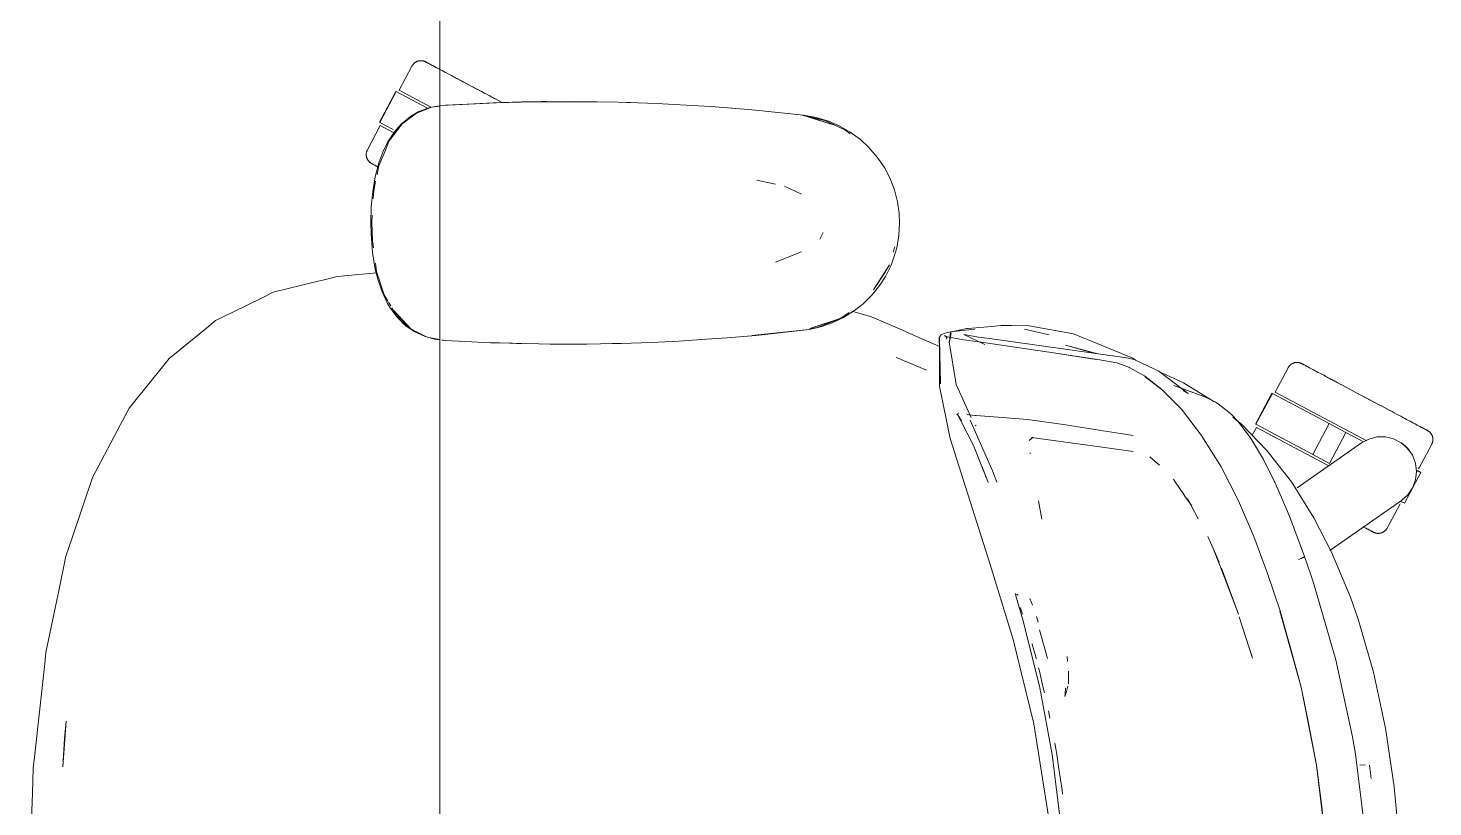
# Model space of a CAD drawing. Header units: millimetres. Extents: x 155927 to 317870, y -36033 to 97293.
# Drawn here: x 181754 to 182316, y 10177 to 10488 of the extents above; entities that cross this region are included whole.
import ezdxf

# ---------------------------------------------------------------- set-up
doc = ezdxf.new("R2010")
doc.units = ezdxf.units.MM
doc.header["$MEASUREMENT"] = 0
doc.layers.add('G-IMPT', color=8, linetype='CONTINUOUS', lineweight=9)
doc.layers.add('I-FURN', color=8, linetype='CONTINUOUS', lineweight=9)

msp = doc.modelspace()

# ---------------------------------------------------------------- linework, layer by layer
at = {"layer": 'G-IMPT'}
for p, q in [((181909.47, 10454.04), (181903.84, 10449.87)), ((181910.5, 10454.71), (181907.06, 10452.75)), ((181915.66, 10456.45), (181909.47, 10454.04)), ((181910.5, 10454.71), (181914.14, 10456.1)), ((181915.49, 10456.47), (181914.14, 10456.1)), ((181915.49, 10456.47), (181917.88, 10456.91)), ((181915.66, 10456.45), (181918.83, 10456.93)), ((181919.53, 10457.17), (181917.88, 10456.91)), ((181941.31, 10458.25), (181919.53, 10457.17)), ((181940.1, 10458.21), (181919.53, 10457.17)), ((181919.53, 10457.17), (181921.13, 10457.28)), ((181941.31, 10458.25), (181921.13, 10457.28)), ((181961.5, 10458.72), (181940.1, 10458.21)), ((181951.66, 10458.56), (181940.1, 10458.21)), ((181940.1, 10458.21), (181941.31, 10458.25)), ((181961.5, 10458.72), (181941.31, 10458.25)), ((181951.66, 10458.56), (181970.89, 10458.76)), ((181961.5, 10458.72), (181951.66, 10458.56)), ((181981.68, 10458.67), (181951.66, 10458.56)), ((181959.46, 10458.7), (181957.25, 10458.62)), ((181961.5, 10458.68), (181959.46, 10458.7)), ((181981.68, 10458.67), (181961.5, 10458.72)), ((181981.68, 10458.67), (181970.89, 10458.76)), ((181981.68, 10458.67), (181990.1, 10458.51)), ((182001.86, 10458.12), (181990.1, 10458.51)), ((181995.04, 10458.37), (181993.54, 10458.38)), ((181996.97, 10458.26), (181995.04, 10458.37)), ((182001.86, 10458.12), (182007.88, 10457.86)), ((182022.02, 10457.05), (182007.88, 10457.86)), ((182027.11, 10456.73), (182022.02, 10457.05)), ((182027.11, 10456.73), (182042.17, 10455.48)), ((182035.29, 10456.08), (182036.97, 10455.91)), ((182042.17, 10455.48), (182046.3, 10455.13)), ((182046.3, 10455.13), (182064.22, 10453.23)), ((182063.71, 10453.23), (182076.17, 10449.4)), ((182063.71, 10453.23), (182067.03, 10452.31)), ((182064.22, 10453.23), (182069.27, 10452.33)), ((181903.84, 10449.87), (181898.63, 10443.08)), ((181900.66, 10446.63), (181903.32, 10449.67)), ((181907.06, 10452.75), (181903.32, 10449.67)), ((182072.68, 10451.19), (182064.28, 10453.1)), ((182076.17, 10449.4), (182067.03, 10452.31)), ((182074.13, 10450.87), (182069.27, 10452.33)), ((182072.68, 10451.19), (182080.74, 10447.45)), ((182078.37, 10449.06), (182074.13, 10450.87)), ((182078.37, 10449.06), (182082.81, 10446.54)), ((181898, 10442.59), (181896.02, 10438.51)), ((181898.63, 10443.08), (181896.79, 10438.69)), ((181898, 10442.59), (181900.66, 10446.63)), ((182082.85, 10445.85), (182080.74, 10447.45)), ((182086.89, 10443.55), (182082.81, 10446.54)), ((182086.89, 10443.55), (182090.33, 10440.38)), ((181894.43, 10434.18), (181896.02, 10438.51)), ((181894.46, 10433.06), (181896.79, 10438.69)), ((182093.65, 10436.55), (182090.33, 10440.38)), ((182096.48, 10432.38), (182093.65, 10436.55)), ((181894.43, 10434.18), (181893, 10428.7)), ((181894.46, 10433.06), (181893.75, 10429.6)), ((182096.48, 10432.38), (182098.67, 10428.22)), ((181892, 10422.77), (181893, 10428.7)), ((181893.19, 10426.85), (181892.42, 10423.1)), ((182045.51, 10427.26), (182052.94, 10425.69)), ((182098.67, 10428.22), (182100.51, 10423.51)), ((181892, 10422.77), (181891.44, 10416.62)), ((181892.42, 10423.1), (181892.22, 10419.9)), ((182063.34, 10421.66), (182056.56, 10424.92)), ((182101.77, 10418.64), (182100.51, 10423.51)), ((181891.26, 10410.28), (181891.44, 10416.62)), ((182101.77, 10418.64), (182102.42, 10414.13)), ((182102.59, 10410.28), (182102.42, 10414.13)), ((181891.35, 10405.77), (181891.26, 10410.28)), ((181891.82, 10413.39), (181891.63, 10410.28)), ((181891.86, 10403.11), (181891.63, 10410.28)), ((182102.59, 10410.28), (182102.29, 10405.24)), ((181891.35, 10405.77), (181891.92, 10398.46)), ((181891.86, 10403.11), (181892.26, 10400.33)), ((182070.96, 10404.23), (182070.66, 10403.78)), ((182071.97, 10406.45), (182070.96, 10404.23)), ((182102.29, 10405.24), (182101.41, 10400.29)), ((181893.04, 10391.69), (181891.92, 10398.46)), ((182053.01, 10394.56), (182063.43, 10398.7)), ((182099.14, 10393.39), (182100.85, 10398.16)), ((182100.05, 10398.6), (182100.67, 10400.63)), ((182101.41, 10400.29), (182100.85, 10398.16)), ((181894.02, 10387.77), (181893.04, 10391.69)), ((181893.13, 10394.14), (181893.59, 10390.85)), ((182098.49, 10393.48), (182092.17, 10383.53)), ((182098.49, 10393.48), (182096.33, 10389.81)), ((182099.14, 10393.39), (182096.9, 10388.88)), ((181852.24, 10382.51), (181870.18, 10386.91)), ((181870.18, 10386.91), (181872.55, 10387.49)), ((181877.84, 10388.79), (181872.55, 10387.49)), ((181893.72, 10390.23), (181877.84, 10388.79)), ((181893.59, 10390.85), (181896.62, 10381.46)), ((181894.02, 10387.77), (181895.76, 10382.68)), ((182096.33, 10389.81), (182092.17, 10383.53)), ((182096.9, 10388.88), (182094.63, 10385.33)), ((181847.88, 10380.36), (181836.41, 10374.71)), ((181847.88, 10380.36), (181852.24, 10382.51)), ((181895.76, 10382.68), (181897.96, 10378.04)), ((181896.62, 10381.46), (181898.09, 10379.01)), ((182091.44, 10381.36), (182087.84, 10377.81)), ((182091.44, 10381.36), (182094.63, 10385.33)), ((181829.24, 10371.19), (181836.41, 10374.71)), ((181897.96, 10378.04), (181898.77, 10376.67)), ((181898.37, 10378.54), (181899.23, 10377.1)), ((181901.21, 10373.21), (181898.77, 10376.67)), ((181899.7, 10376.31), (181901.58, 10373.16)), ((181900.39, 10375.25), (181901.67, 10373.78)), ((181900.39, 10375.25), (181907.29, 10367.86)), ((182080.2, 10372.45), (182084.53, 10375.18)), ((182091.36, 10372.74), (182083.54, 10375)), ((182087.84, 10377.81), (182084.53, 10375.18)), ((181825.59, 10368.21), (181829.24, 10371.19)), ((181904.08, 10370.17), (181901.21, 10373.21)), ((181901.58, 10373.16), (181907.29, 10367.86)), ((181901.8, 10373.62), (181904.88, 10370.09)), ((181904.08, 10370.17), (181905.4, 10369.03)), ((181907.29, 10367.86), (181904.88, 10370.09)), ((181908.62, 10366.83), (181905.4, 10369.03)), ((182078.88, 10372.06), (182067.03, 10368.24)), ((182076.17, 10371.16), (182067.03, 10368.24)), ((182069.66, 10368.45), (182077.84, 10371.65)), ((182075.62, 10370.26), (182071.49, 10368.82)), ((182080.2, 10372.45), (182075.62, 10370.26)), ((182078.88, 10372.06), (182076.17, 10371.16)), ((182078.88, 10372.06), (182082.46, 10374.48)), ((182091.36, 10372.74), (182102.49, 10367.88)), ((182139.26, 10368.84), (182143.21, 10369.18)), ((182143.21, 10369.18), (182147.38, 10369.18)), ((182154.35, 10369.15), (182147.38, 10369.18)), ((182154.35, 10369.15), (182172.05, 10365.91)), ((181825.59, 10368.21), (181810.64, 10356.04)), ((181909.53, 10366.75), (181907.29, 10367.86)), ((181908.62, 10366.83), (181912.95, 10364.84)), ((181909.53, 10366.75), (181913.79, 10364.65)), ((181916.9, 10363.78), (181912.95, 10364.84)), ((181913.79, 10364.65), (181918.83, 10363.71)), ((181918.83, 10363.54), (181916.9, 10363.78)), ((181919.65, 10363.55), (181921.13, 10363.28)), ((181920.91, 10363.28), (181919.65, 10363.43)), ((182023.41, 10363.59), (182014.54, 10363.03)), ((182023.41, 10363.59), (182033.69, 10364.32)), ((182025.45, 10363.73), (182023.55, 10363.64)), ((182025.45, 10363.73), (182026.87, 10363.86)), ((182045.09, 10365.31), (182033.69, 10364.32)), ((182066.53, 10367.66), (182043.57, 10365.2)), ((182043.57, 10365.2), (182063.71, 10367.33)), ((182066.53, 10367.66), (182045.09, 10365.31)), ((182066.53, 10367.66), (182063.71, 10367.33)), ((182066.53, 10367.66), (182071.49, 10368.82)), ((182066.6, 10367.88), (182069.66, 10368.45)), ((182102.49, 10367.88), (182110.32, 10364.46)), ((182110.32, 10364.46), (182118.49, 10360.89)), ((182118.35, 10364.45), (182118.75, 10365.02)), ((182118.35, 10364.45), (182118.54, 10363.58)), ((182118.97, 10345.89), (182118.38, 10364.33)), ((182118.38, 10364.33), (182118.48, 10363.87)), ((182118.97, 10345.89), (182118.48, 10363.87)), ((182118.53, 10345), (182118.48, 10363.87)), ((182118.48, 10363.87), (182118.52, 10363.7)), ((182118.54, 10363.58), (182118.52, 10363.7)), ((182119.12, 10365.52), (182118.75, 10365.02)), ((182119.12, 10365.52), (182119.66, 10365.84)), ((182121.52, 10366.39), (182119.66, 10365.84)), ((182121.01, 10364.79), (182120.51, 10365.19)), ((182121.61, 10364.63), (182120.51, 10365.19)), ((182121.61, 10364.63), (182120.99, 10364.8)), ((182120.99, 10364.8), (182127.26, 10363.69)), ((182121.33, 10364.25), (182121.01, 10364.79)), ((182121.33, 10364.25), (182121.41, 10363.76)), ((182124.8, 10366.92), (182121.52, 10366.39)), ((182123.13, 10366.33), (182122.44, 10362.75)), ((182122.5, 10362.78), (182122.89, 10366.74)), ((182123.13, 10366.33), (182122.5, 10362.78)), ((182125.21, 10367.18), (182122.89, 10366.74)), ((182124.8, 10366.92), (182125.42, 10367)), ((182125.21, 10367.18), (182129.46, 10367.99)), ((182130.1, 10367.52), (182125.42, 10367)), ((182135.11, 10362.58), (182127.26, 10363.69)), ((182136.66, 10361.6), (182128.23, 10365.6)), ((182128.23, 10365.6), (182129.09, 10365.46)), ((182129.09, 10365.46), (182134.11, 10364.62)), ((182129.93, 10368.03), (182129.46, 10367.99)), ((182139.26, 10368.84), (182129.93, 10368.03)), ((182130.1, 10367.52), (182132.69, 10367.73)), ((182134.11, 10364.62), (182135.41, 10364.41)), ((182146.07, 10362.97), (182135.41, 10364.41)), ((182152.49, 10367.74), (182161.79, 10365.7)), ((182161.79, 10365.7), (182162.37, 10365.55)), ((182172.05, 10365.91), (182175.91, 10364.32)), ((182179.27, 10362.93), (182175.91, 10364.32)), ((181926.57, 10363), (181920.91, 10363.28)), ((181926.57, 10363), (181939.13, 10362.38)), ((181942.68, 10362.26), (181939.13, 10362.38)), ((181958.35, 10361.88), (181942.68, 10362.26)), ((181946.72, 10362.17), (181949.4, 10362.05)), ((181951.62, 10362.05), (181949.4, 10362.05)), ((181958.35, 10361.88), (181962.86, 10361.83)), ((181962.86, 10361.83), (181977.57, 10361.83)), ((181983.04, 10361.91), (181977.57, 10361.83)), ((181983.04, 10361.91), (181995.35, 10362.2)), ((181989.82, 10362.04), (181987.74, 10362.04)), ((181991.48, 10362.12), (181989.82, 10362.04)), ((182003.23, 10362.49), (181995.35, 10362.2)), ((182003.23, 10362.49), (182014.54, 10363.03)), ((182125.16, 10345.7), (182122.44, 10362.75)), ((182165.98, 10358.02), (182135.11, 10362.58)), ((182146.07, 10362.97), (182193.29, 10356.29)), ((182165.98, 10358.02), (182181.17, 10355.7)), ((182166.59, 10357.93), (182181.75, 10355.63)), ((182166.59, 10357.93), (182181.17, 10355.7)), ((182168.87, 10361.42), (182180.76, 10358.07)), ((182168.87, 10361.42), (182181.82, 10357.92)), ((182195.72, 10356.13), (182179.27, 10362.93)), ((181810.64, 10356.04), (181806.88, 10351.38)), ((182101.26, 10356.46), (182101.53, 10356.36)), ((182113.38, 10351.43), (182101.53, 10356.36)), ((182189.42, 10354.33), (182181.75, 10355.63)), ((182194.21, 10352.58), (182189.42, 10354.33)), ((182193.29, 10356.29), (182196.28, 10355.65)), ((182194.21, 10352.58), (182194.63, 10352.36)), ((182200.47, 10349.08), (182194.63, 10352.36)), ((182196.89, 10355.36), (182195.72, 10356.13)), ((182199.65, 10354.08), (182196.28, 10355.65)), ((182206.22, 10351.02), (182199.65, 10354.08)), ((181794.68, 10336.24), (181806.88, 10351.38)), ((182207.43, 10343.66), (182200.47, 10349.08)), ((182200.69, 10348.75), (182207.64, 10343.35)), ((182200.69, 10348.75), (182204.07, 10346.16)), ((182217.87, 10342.1), (182206.22, 10351.02)), ((182215.98, 10346.39), (182207.35, 10350.37)), ((182122.72, 10324.04), (182118.53, 10345)), ((182125.16, 10345.7), (182131.14, 10332.52)), ((182207.64, 10343.35), (182204.07, 10346.16)), ((182207.43, 10343.66), (182215.17, 10335.76)), ((182212.22, 10345.33), (182224.12, 10340.82)), ((182217.87, 10342.1), (182215.92, 10343.21)), ((182227.43, 10339.27), (182215.98, 10346.39)), ((181794.68, 10336.24), (181791.97, 10331.11)), ((182215.17, 10335.76), (182223.19, 10325.32)), ((182226.35, 10339.75), (182224.12, 10340.82)), ((182228.79, 10338.58), (182226.35, 10339.75)), ((182227.43, 10339.27), (182228.2, 10338.77)), ((182228.79, 10338.58), (182229.92, 10337.96)), ((182229.92, 10337.96), (182234.79, 10334.1)), ((181791.24, 10329.74), (181780.94, 10310.23)), ((181791.24, 10329.74), (181791.97, 10331.11)), ((182125.52, 10333.89), (182125.48, 10333.72)), ((182125.54, 10334.02), (182125.52, 10333.89)), ((182125.52, 10333.89), (182127.36, 10331.19)), ((182125.52, 10333.89), (182126.87, 10331.44)), ((182126.23, 10334.17), (182125.54, 10334.02)), ((182132.15, 10321.33), (182126.87, 10331.44)), ((182129.5, 10333.86), (182130.27, 10333.58)), ((182130.33, 10333.56), (182130.27, 10333.58)), ((182132.79, 10333.27), (182130.33, 10333.56)), ((182139.7, 10311.22), (182130.77, 10331.38)), ((182132.79, 10333.27), (182133.16, 10333.23)), ((182136.57, 10332.98), (182133.16, 10333.23)), ((182136.57, 10332.98), (182145.42, 10332.35)), ((182153.66, 10331.73), (182145.42, 10332.35)), ((182153.74, 10331.72), (182153.66, 10331.73)), ((182153.74, 10331.72), (182168.96, 10329.51)), ((182237.68, 10331.07), (182234.79, 10334.1)), ((182235.68, 10332.66), (182239.35, 10329.65)), ((182237.68, 10331.07), (182242.4, 10324.94)), ((182133.15, 10329.21), (182132.71, 10329.48)), ((182154.4, 10323.34), (182155.96, 10324.58)), ((182155.25, 10324.45), (182155.52, 10324.5)), ((182182.59, 10320.72), (182155.25, 10324.45)), ((182155.75, 10324.54), (182155.52, 10324.5)), ((182168.96, 10329.51), (182170.51, 10329.26)), ((182170.51, 10329.26), (182182.28, 10327.39)), ((182183.94, 10327.13), (182182.28, 10327.39)), ((182190.78, 10326.07), (182183.94, 10327.13)), ((182190.78, 10326.07), (182195.85, 10325.32)), ((182223.19, 10325.32), (182223.36, 10325.06)), ((182227.24, 10318.97), (182223.36, 10325.06)), ((182239.35, 10329.65), (182249.31, 10319.36)), ((182242.4, 10324.94), (182243.26, 10323.65)), ((182138.71, 10273.8), (182122.72, 10324.04)), ((182132.15, 10321.33), (182135.4, 10312.86)), ((182182.59, 10320.72), (182195.94, 10318.94)), ((182195.94, 10318.94), (182195.47, 10319.08)), ((182227.24, 10318.97), (182231.01, 10312.74)), ((182247.99, 10315.66), (182243.26, 10323.65)), ((182259.12, 10306.76), (182249.31, 10319.36)), ((182137.42, 10307.96), (182135.39, 10313.06)), ((182135.39, 10313.06), (182137.19, 10308.53)), ((182135.4, 10312.86), (182137.42, 10307.96)), ((182154.75, 10318.39), (182154.8, 10318.04)), ((182206.44, 10313.44), (182202.53, 10316.77)), ((182252.3, 10307.05), (182247.99, 10315.66)), ((182252.52, 10306.6), (182247.99, 10315.66)), ((182247.99, 10315.66), (182248.3, 10315.06)), ((182252.52, 10306.6), (182248.3, 10315.06)), ((181771.92, 10284.48), (181780.07, 10308.57)), ((181780.94, 10310.23), (181780.07, 10308.57)), ((182137.42, 10307.96), (182137.98, 10306.55)), ((182141.44, 10306.64), (182139.7, 10311.22)), ((182212.71, 10306.8), (182211.96, 10307.91)), ((182234.58, 10305.95), (182231.01, 10312.74)), ((182216.21, 10301.67), (182212.71, 10306.8)), ((182216.6, 10301.09), (182216.21, 10301.67)), ((182234.58, 10305.95), (182237.97, 10299.22)), ((182252.3, 10307.05), (182252.52, 10306.6)), ((182252.52, 10306.6), (182257.29, 10295.65)), ((182259.12, 10306.76), (182268.09, 10292.46)), ((182159.43, 10291.91), (182158.02, 10299.17)), ((182219.16, 10297.34), (182216.6, 10301.09)), ((182219.16, 10297.34), (182217.66, 10300.11)), ((182221.84, 10292.01), (182217.66, 10300.11)), ((182244.14, 10284.99), (182237.97, 10299.22)), ((182257.29, 10295.65), (182258.77, 10291.97)), ((182258.77, 10291.97), (182264.34, 10277)), ((182268.09, 10292.46), (182275.18, 10278.69)), ((182225.72, 10284.96), (182227.91, 10280.12)), ((182244.14, 10284.99), (182249.6, 10270.11)), ((181771.92, 10284.48), (181769.4, 10277.04)), ((182227.91, 10280.12), (182230.22, 10274.67)), ((182227.91, 10280.12), (182230.64, 10273.03)), ((181766.53, 10263.22), (181769.4, 10277.04)), ((182138.71, 10273.8), (182147.89, 10243.83)), ((182263.08, 10276.22), (182262.02, 10275.8)), ((182262.02, 10275.8), (182262.61, 10276.02)), ((182263.08, 10276.22), (182262.61, 10276.02)), ((182263.08, 10276.22), (182263.9, 10276.6)), ((182263.08, 10276.22), (182263.72, 10276.5)), ((182263.72, 10276.5), (182263.9, 10276.6)), ((182264.31, 10276.87), (182263.9, 10276.6)), ((182263.9, 10276.6), (182264.3, 10276.83)), ((182264.31, 10276.87), (182264.3, 10276.83)), ((182264.34, 10277), (182264.31, 10276.87)), ((182264.31, 10276.87), (182264.31, 10277)), ((182264.31, 10277), (182266.71, 10270.07)), ((182282.7, 10260.71), (182275.18, 10278.69)), ((182231.3, 10271.31), (182230.64, 10273.03)), ((182238.01, 10253.86), (182231.19, 10272.27)), ((182238.01, 10253.86), (182231.3, 10271.31)), ((182254.61, 10255.2), (182249.6, 10270.11)), ((182267.91, 10266.47), (182266.71, 10270.07)), ((181765.77, 10259.54), (181766.53, 10263.22)), ((182276.85, 10235.64), (182267.91, 10266.47)), ((181765.77, 10259.54), (181761.42, 10238.6)), ((182148.94, 10262.23), (182148.85, 10262)), ((182148.85, 10262), (182148.91, 10261.77)), ((182148.91, 10261.77), (182148.98, 10261.48)), ((182148.98, 10261.48), (182149.05, 10261.21)), ((182152.12, 10250.78), (182149.05, 10261.21)), ((182149.94, 10261.46), (182149.33, 10261.85)), ((182149.94, 10261.46), (182149.73, 10261.61)), ((182155.25, 10258.53), (182154.64, 10260.19)), ((182155.25, 10258.53), (182155.62, 10257.52)), ((182285.77, 10251.98), (182282.7, 10260.71)), ((182150.96, 10255.98), (182150.72, 10256.64)), ((182150.96, 10255.98), (182151.71, 10253.88)), ((182157.96, 10250.77), (182157.24, 10252.99)), ((182243.54, 10236.39), (182238.29, 10252.87)), ((182258.34, 10241.95), (182254.57, 10255.11)), ((182262.99, 10224.7), (182254.57, 10255.11)), ((182262.99, 10224.7), (182254.61, 10255.2)), ((182285.77, 10251.98), (182291.95, 10230.74)), ((182158.67, 10224.46), (182152.12, 10250.78)), ((182158.41, 10247.68), (182161.63, 10236.16)), ((182156.21, 10210.14), (182147.89, 10243.83)), ((182155.7, 10241.35), (182155.5, 10242.04)), ((182156.82, 10237.36), (182155.7, 10241.35)), ((182258.34, 10241.95), (182262.99, 10224.7)), ((181761.42, 10238.6), (181760.93, 10234.18)), ((182156.82, 10237.36), (182157.14, 10236.22)), ((182157.14, 10236.22), (182157.18, 10236.04)), ((182169.7, 10234.96), (182169.48, 10237.06)), ((182243.54, 10236.39), (182242.47, 10239.82)), ((182276.85, 10235.64), (182283.52, 10204.85)), ((181756.8, 10196.74), (181760.93, 10234.18)), ((182158.44, 10231.2), (182158.1, 10232.49)), ((182158.44, 10231.2), (182159.99, 10224.45)), ((182170.1, 10226.11), (182170.01, 10231.17)), ((182170.01, 10231.17), (182170.09, 10228.89)), ((182170.1, 10226.11), (182170.09, 10228.89)), ((182291.95, 10230.74), (182296.76, 10208.37)), ((182158.67, 10224.46), (182163.6, 10197.79)), ((182160.45, 10222.47), (182159.99, 10224.45)), ((182168.77, 10222.1), (182168.81, 10224.41)), ((182168.82, 10224.27), (182168.81, 10224.41)), ((182169.24, 10223), (182169.85, 10225.16)), ((182262.99, 10224.7), (182269.17, 10193.57)), ((182262.99, 10224.7), (182266.07, 10209.68)), ((182262.99, 10224.7), (182269.16, 10193.65)), ((182168.56, 10221.05), (182169.24, 10223)), ((182168.77, 10222.1), (182168.56, 10221.05)), ((182162.65, 10212.42), (182162.11, 10215.24)), ((181768.2, 10192.9), (181769.45, 10211.18)), ((181769.45, 10211.18), (181768.84, 10204.23)), ((182156.21, 10210.14), (182162.2, 10172.23)), ((182269.17, 10193.57), (182266.07, 10209.68)), ((182296.76, 10208.37), (182300.25, 10184.95)), ((181768.2, 10192.9), (181768.84, 10204.23)), ((182164.57, 10202.32), (182165.13, 10199.42)), ((182284.7, 10197.93), (182283.52, 10204.85)), ((181756.8, 10196.74), (181756.32, 10192.37)), ((182163.6, 10197.79), (182166.9, 10170.87)), ((182165.37, 10197.79), (182165.13, 10199.42)), ((182166.22, 10192.16), (182165.37, 10197.79)), ((182288.52, 10167.76), (182284.7, 10197.93)), ((181756, 10182.42), (181756.32, 10192.37)), ((182166.22, 10192.16), (182167.52, 10183.64)), ((182272.99, 10162.06), (182269.16, 10193.65)), ((182272.95, 10162.02), (182269.17, 10193.57)), ((182269.17, 10193.57), (182271.11, 10178.1)), ((182286.5, 10193.61), (182288.59, 10193.69)), ((182288.59, 10193.69), (182288.48, 10193.69)), ((182290.35, 10193.66), (182291, 10188.24)), ((182300.25, 10184.95), (182302.51, 10159.38)), ((181756, 10182.42), (181754.29, 10130.24)), ((182167.52, 10183.64), (182167.7, 10181.98)), ((182272.95, 10162.02), (182271.11, 10178.1))]:
    msp.add_line(p, q, dxfattribs=at)
at = {"layer": 'I-FURN'}
for p, q in [((181918.83, 9385.82), (181918.83, 10785.82)), ((181918.83, 10785.82), (181918.83, 9385.82)), ((181907.7, 10472.91), (181902.55, 10463.22)), ((181907.7, 10472.91), (181907.78, 10473.05)), ((181907.78, 10473.05), (181907.86, 10473.19)), ((181907.86, 10473.19), (181907.95, 10473.32)), ((181907.95, 10473.32), (181908.04, 10473.45)), ((181908.04, 10473.45), (181908.14, 10473.58)), ((181908.14, 10473.58), (181908.25, 10473.7)), ((181908.25, 10473.7), (181908.36, 10473.82)), ((181908.36, 10473.82), (181908.47, 10473.93)), ((181908.47, 10473.93), (181908.59, 10474.04)), ((181908.59, 10474.04), (181908.71, 10474.15)), ((181908.71, 10474.15), (181908.84, 10474.24)), ((181908.84, 10474.24), (181908.97, 10474.34)), ((181908.97, 10474.34), (181909.11, 10474.43)), ((181909.11, 10474.43), (181909.25, 10474.51)), ((181909.25, 10474.51), (181909.39, 10474.59)), ((181909.39, 10474.59), (181909.53, 10474.66)), ((181909.53, 10474.66), (181909.68, 10474.73)), ((181909.68, 10474.73), (181909.83, 10474.79)), ((181909.83, 10474.79), (181909.98, 10474.84)), ((181909.98, 10474.84), (181910.13, 10474.89)), ((181910.13, 10474.89), (181910.29, 10474.93)), ((181910.29, 10474.93), (181910.45, 10474.96)), ((181910.45, 10474.96), (181910.6, 10474.99)), ((181910.6, 10474.99), (181910.76, 10475.02)), ((181910.76, 10475.02), (181910.92, 10475.03)), ((181910.92, 10475.03), (181911.09, 10475.04)), ((181911.09, 10475.04), (181911.25, 10475.05)), ((181911.25, 10475.05), (181911.41, 10475.04)), ((181911.41, 10475.04), (181911.57, 10475.03)), ((181911.57, 10475.03), (181911.73, 10475.02)), ((181911.73, 10475.02), (181911.89, 10475)), ((181911.89, 10475), (181912.05, 10474.97)), ((181912.05, 10474.97), (181912.2, 10474.93)), ((181912.2, 10474.93), (181912.36, 10474.89)), ((181912.36, 10474.89), (181912.51, 10474.84)), ((181912.51, 10474.84), (181912.67, 10474.79)), ((181912.67, 10474.79), (181912.82, 10474.73)), ((181912.82, 10474.73), (181912.96, 10474.67)), ((181912.96, 10474.67), (181913.11, 10474.6)), ((181913.11, 10474.6), (181913.15, 10474.58)), ((181913.15, 10474.58), (181913.17, 10474.56)), ((181913.15, 10474.57), (181913.15, 10474.58)), ((181913.19, 10474.55), (181913.15, 10474.57)), ((181913.17, 10474.56), (181913.23, 10474.53)), ((181913.28, 10474.51), (181913.19, 10474.55)), ((181913.23, 10474.53), (181913.33, 10474.48)), ((181913.4, 10474.44), (181913.28, 10474.51)), ((181913.33, 10474.48), (181913.47, 10474.4)), ((181913.56, 10474.36), (181913.4, 10474.44)), ((181913.47, 10474.4), (181913.65, 10474.31)), ((181913.76, 10474.25), (181913.56, 10474.36)), ((181913.65, 10474.31), (181913.87, 10474.19)), ((181914, 10474.12), (181913.76, 10474.25)), ((181913.87, 10474.19), (181914.13, 10474.05)), ((181914.28, 10473.97), (181914, 10474.12)), ((181914.13, 10474.05), (181914.42, 10473.9)), ((181914.6, 10473.8), (181914.28, 10473.97)), ((181914.42, 10473.9), (181914.76, 10473.72)), ((181914.96, 10473.61), (181914.6, 10473.8)), ((181914.76, 10473.72), (181915.13, 10473.52)), ((181915.35, 10473.4), (181914.96, 10473.61)), ((181915.13, 10473.52), (181915.54, 10473.3)), ((181915.78, 10473.18), (181915.35, 10473.4)), ((181915.54, 10473.3), (181915.99, 10473.06)), ((181916.24, 10472.93), (181915.78, 10473.18)), ((181915.99, 10473.06), (181916.47, 10472.81)), ((181916.74, 10472.66), (181916.24, 10472.93)), ((181916.47, 10472.81), (181916.99, 10472.53)), ((181917.28, 10472.38), (181916.74, 10472.66)), ((181916.99, 10472.53), (181917.54, 10472.24)), ((181917.85, 10472.08), (181917.28, 10472.38)), ((181917.54, 10472.24), (181918.12, 10471.93)), ((181918.45, 10471.76), (181917.85, 10472.08)), ((181919.08, 10471.42), (181918.45, 10471.76)), ((181919.75, 10471.07), (181919.08, 10471.42)), ((181920.44, 10470.7), (181919.75, 10471.07)), ((181921.16, 10470.31), (181920.44, 10470.7)), ((181921.91, 10469.91), (181921.16, 10470.31)), ((181922.69, 10469.5), (181921.91, 10469.91)), ((181923.49, 10469.08), (181922.69, 10469.5)), ((181924.32, 10468.64), (181923.49, 10469.08)), ((181924.04, 10468.78), (181924.7, 10468.43)), ((181925.16, 10468.19), (181924.32, 10468.64)), ((181924.7, 10468.43), (181925.56, 10467.98)), ((181926.03, 10467.73), (181925.16, 10468.19)), ((181925.56, 10467.98), (181926.44, 10467.51)), ((181926.92, 10467.25), (181926.03, 10467.73)), ((181926.44, 10467.51), (181927.33, 10467.03)), ((181927.82, 10466.77), (181926.92, 10467.25)), ((181927.33, 10467.03), (181928.25, 10466.55)), ((181928.75, 10466.28), (181927.82, 10466.77)), ((181928.25, 10466.55), (181929.18, 10466.05)), ((181929.68, 10465.78), (181928.75, 10466.28)), ((181929.18, 10466.05), (181930.12, 10465.55)), ((181930.64, 10465.28), (181929.68, 10465.78)), ((181930.12, 10465.55), (181931.08, 10465.04)), ((181931.6, 10464.76), (181930.64, 10465.28)), ((181931.08, 10465.04), (181932.05, 10464.53)), ((181932.57, 10464.25), (181931.6, 10464.76)), ((181932.05, 10464.53), (181933.02, 10464.01)), ((181901.25, 10462.78), (181894.68, 10450.42)), ((181894.85, 10450.33), (181901.42, 10462.69)), ((181901.42, 10462.69), (181913.93, 10456.04)), ((181915.21, 10456.49), (181902.55, 10463.22)), ((181933.56, 10463.72), (181932.57, 10464.25)), ((181933.02, 10464.01), (181934.01, 10463.48)), ((181934.55, 10463.2), (181933.56, 10463.72)), ((181934.01, 10463.48), (181935.01, 10462.95)), ((181935.54, 10462.67), (181934.55, 10463.2)), ((181935.01, 10462.95), (181936.01, 10462.42)), ((181936.55, 10462.13), (181935.54, 10462.67)), ((181936.01, 10462.42), (181937.01, 10461.89)), ((181937.55, 10461.6), (181936.55, 10462.13)), ((181937.01, 10461.89), (181938.01, 10461.35)), ((181938.56, 10461.07), (181937.55, 10461.6)), ((181938.01, 10461.35), (181939.02, 10460.82)), ((181939.56, 10460.53), (181938.56, 10461.07)), ((181939.02, 10460.82), (181940.02, 10460.29)), ((181940.56, 10460), (181939.56, 10460.53)), ((181940.02, 10460.29), (181941.02, 10459.75)), ((181941.56, 10459.47), (181940.56, 10460)), ((181941.02, 10459.75), (181942.02, 10459.22)), ((181942.56, 10458.94), (181941.56, 10459.47)), ((181942.02, 10459.22), (181943.01, 10458.7)), ((181943.54, 10458.41), (181942.56, 10458.94)), ((181943.01, 10458.7), (181944, 10458.17)), ((181895.04, 10449.1), (181889.89, 10439.41)), ((181900.14, 10447.51), (181894.85, 10450.33)), ((181900.23, 10446.34), (181895.04, 10449.1)), ((181889.41, 10437.51), (181889.42, 10437.67)), ((181889.42, 10437.35), (181889.41, 10437.51)), ((181889.42, 10437.67), (181889.43, 10437.83)), ((181889.43, 10437.19), (181889.42, 10437.35)), ((181889.43, 10437.83), (181889.44, 10437.99)), ((181889.44, 10437.03), (181889.43, 10437.19)), ((181889.44, 10437.99), (181889.46, 10438.15)), ((181889.47, 10436.87), (181889.44, 10437.03)), ((181889.46, 10438.15), (181889.49, 10438.31)), ((181889.5, 10436.71), (181889.47, 10436.87)), ((181889.49, 10438.31), (181889.53, 10438.47)), ((181889.53, 10436.55), (181889.5, 10436.71)), ((181889.53, 10438.47), (181889.57, 10438.62)), ((181889.57, 10436.4), (181889.53, 10436.55)), ((181889.57, 10438.62), (181889.62, 10438.78)), ((181889.62, 10436.24), (181889.57, 10436.4)), ((181889.62, 10438.78), (181889.67, 10438.93)), ((181889.67, 10438.93), (181889.73, 10439.08)), ((181889.73, 10439.08), (181889.79, 10439.23)), ((181889.79, 10439.23), (181889.86, 10439.37)), ((181889.86, 10439.37), (181889.89, 10439.41)), ((181889.67, 10436.09), (181889.62, 10436.24)), ((181889.73, 10435.94), (181889.67, 10436.09)), ((181889.8, 10435.79), (181889.73, 10435.94)), ((181889.87, 10435.65), (181889.8, 10435.79)), ((181889.95, 10435.51), (181889.87, 10435.65)), ((181890.03, 10435.37), (181889.95, 10435.51)), ((181890.12, 10435.24), (181890.03, 10435.37)), ((181890.22, 10435.1), (181890.12, 10435.24)), ((181890.32, 10434.98), (181890.22, 10435.1)), ((181890.42, 10434.85), (181890.32, 10434.98)), ((181890.53, 10434.74), (181890.42, 10434.85)), ((181890.64, 10434.62), (181890.53, 10434.74)), ((181890.76, 10434.51), (181890.64, 10434.62)), ((181890.88, 10434.41), (181890.76, 10434.51)), ((181891.01, 10434.31), (181890.88, 10434.41)), ((181891.14, 10434.21), (181891.01, 10434.31)), ((181891.27, 10434.12), (181891.14, 10434.21)), ((181891.41, 10434.04), (181891.27, 10434.12)), ((181891.55, 10433.96), (181891.41, 10434.04)), ((181891.56, 10433.96), (181891.55, 10433.96)), ((181891.55, 10433.96), (181891.57, 10433.95)), ((181891.6, 10433.93), (181891.56, 10433.96)), ((181891.57, 10433.95), (181891.63, 10433.92)), ((181891.68, 10433.89), (181891.6, 10433.93)), ((181891.63, 10433.92), (181891.73, 10433.86)), ((181891.8, 10433.83), (181891.68, 10433.89)), ((181891.73, 10433.86), (181891.87, 10433.79)), ((181891.96, 10433.74), (181891.8, 10433.83)), ((181891.87, 10433.79), (181892.05, 10433.69)), ((181892.17, 10433.63), (181891.96, 10433.74)), ((181892.05, 10433.69), (181892.27, 10433.58)), ((181892.41, 10433.5), (181892.17, 10433.63)), ((181892.27, 10433.58), (181892.53, 10433.44)), ((181892.69, 10433.36), (181892.41, 10433.5)), ((181892.53, 10433.44), (181892.83, 10433.28)), ((181893, 10433.19), (181892.69, 10433.36)), ((181892.83, 10433.28), (181893.16, 10433.1)), ((181893.36, 10433), (181893, 10433.19)), ((181893.16, 10433.1), (181893.54, 10432.9)), ((181893.75, 10432.79), (181893.36, 10433)), ((181893.54, 10432.9), (181893.95, 10432.69)), ((181894.18, 10432.56), (181893.75, 10432.79)), ((182257.83, 10352.35), (182252.68, 10342.66)), ((182257.83, 10352.35), (182257.91, 10352.49)), ((182257.91, 10352.49), (182257.99, 10352.63)), ((182257.99, 10352.63), (182258.08, 10352.76)), ((182258.08, 10352.76), (182258.17, 10352.89)), ((182258.17, 10352.89), (182258.27, 10353.02)), ((182258.27, 10353.02), (182258.38, 10353.14)), ((182258.38, 10353.14), (182258.49, 10353.26)), ((182258.49, 10353.26), (182258.6, 10353.37)), ((182258.6, 10353.37), (182258.72, 10353.48)), ((182258.72, 10353.48), (182258.84, 10353.59)), ((182258.84, 10353.59), (182258.97, 10353.68)), ((182258.97, 10353.68), (182259.1, 10353.78)), ((182259.1, 10353.78), (182259.24, 10353.87)), ((182259.24, 10353.87), (182259.38, 10353.95)), ((182259.38, 10353.95), (182259.52, 10354.03)), ((182259.52, 10354.03), (182259.66, 10354.1)), ((182259.66, 10354.1), (182259.81, 10354.17)), ((182259.81, 10354.17), (182259.96, 10354.23)), ((182259.96, 10354.23), (182260.11, 10354.28)), ((182260.11, 10354.28), (182260.26, 10354.33)), ((182260.26, 10354.33), (182260.42, 10354.37)), ((182260.42, 10354.37), (182260.58, 10354.41)), ((182260.58, 10354.41), (182260.73, 10354.43)), ((182260.73, 10354.43), (182260.89, 10354.46)), ((182260.89, 10354.46), (182261.05, 10354.47)), ((182261.05, 10354.47), (182261.22, 10354.48)), ((182261.22, 10354.48), (182261.38, 10354.49)), ((182261.38, 10354.49), (182261.54, 10354.48)), ((182261.54, 10354.48), (182261.7, 10354.48)), ((182261.7, 10354.48), (182261.86, 10354.46)), ((182261.86, 10354.46), (182262.02, 10354.44)), ((182262.02, 10354.44), (182262.18, 10354.41)), ((182262.18, 10354.41), (182262.33, 10354.37)), ((182262.33, 10354.37), (182262.49, 10354.33)), ((182262.49, 10354.33), (182262.64, 10354.29)), ((182262.64, 10354.29), (182262.8, 10354.23)), ((182262.8, 10354.23), (182262.95, 10354.17)), ((182262.95, 10354.17), (182263.09, 10354.11)), ((182263.09, 10354.11), (182263.24, 10354.04)), ((182263.24, 10354.04), (182263.28, 10354.02)), ((182263.28, 10354.02), (182263.3, 10354.01)), ((182263.28, 10354.01), (182263.28, 10354.02)), ((182263.32, 10353.99), (182263.28, 10354.01)), ((182263.3, 10354.01), (182263.36, 10353.97)), ((182263.41, 10353.95), (182263.32, 10353.99)), ((182263.36, 10353.97), (182263.46, 10353.92)), ((182263.53, 10353.88), (182263.41, 10353.95)), ((182263.46, 10353.92), (182263.6, 10353.85)), ((182263.69, 10353.8), (182263.53, 10353.88)), ((182263.6, 10353.85), (182263.78, 10353.75)), ((182263.89, 10353.69), (182263.69, 10353.8)), ((182263.78, 10353.75), (182264, 10353.63)), ((182264.13, 10353.56), (182263.89, 10353.69)), ((182264, 10353.63), (182264.26, 10353.5)), ((182264.41, 10353.41), (182264.13, 10353.56)), ((182264.26, 10353.5), (182264.55, 10353.34)), ((182264.73, 10353.24), (182264.41, 10353.41)), ((182264.55, 10353.34), (182264.89, 10353.16)), ((182265.09, 10353.05), (182264.73, 10353.24)), ((182264.89, 10353.16), (182265.26, 10352.96)), ((182265.48, 10352.85), (182265.09, 10353.05)), ((182265.26, 10352.96), (182265.67, 10352.74)), ((182265.91, 10352.62), (182265.48, 10352.85)), ((182265.67, 10352.74), (182266.12, 10352.51)), ((182266.37, 10352.37), (182265.91, 10352.62)), ((182266.12, 10352.51), (182266.6, 10352.25)), ((182266.87, 10352.1), (182266.37, 10352.37)), ((182266.6, 10352.25), (182267.12, 10351.97)), ((182267.41, 10351.82), (182266.87, 10352.1)), ((182267.12, 10351.97), (182267.67, 10351.68)), ((182267.98, 10351.52), (182267.41, 10351.82)), ((182267.67, 10351.68), (182268.25, 10351.37)), ((182268.58, 10351.2), (182267.98, 10351.52)), ((182269.21, 10350.86), (182268.58, 10351.2)), ((182269.88, 10350.51), (182269.21, 10350.86)), ((182270.57, 10350.14), (182269.88, 10350.51)), ((182271.29, 10349.75), (182270.57, 10350.14)), ((182272.04, 10349.35), (182271.29, 10349.75)), ((182272.82, 10348.94), (182272.04, 10349.35)), ((182273.62, 10348.52), (182272.82, 10348.94)), ((182274.45, 10348.08), (182273.62, 10348.52)), ((182274, 10348.32), (182274.83, 10347.87)), ((182275.29, 10347.63), (182274.45, 10348.08)), ((182274.83, 10347.87), (182275.69, 10347.42)), ((182276.16, 10347.17), (182275.29, 10347.63)), ((182275.69, 10347.42), (182276.57, 10346.95)), ((182277.05, 10346.69), (182276.16, 10347.17)), ((182276.57, 10346.95), (182277.46, 10346.47)), ((182277.95, 10346.21), (182277.05, 10346.69)), ((182251.38, 10342.22), (182244.81, 10329.86)), ((182244.98, 10329.77), (182251.55, 10342.13)), ((182251.55, 10342.13), (182274.26, 10330.05)), ((182289.28, 10323.2), (182252.68, 10342.66)), ((182277.46, 10346.47), (182278.38, 10345.99)), ((182278.88, 10345.72), (182277.95, 10346.21)), ((182278.38, 10345.99), (182279.31, 10345.49)), ((182279.81, 10345.22), (182278.88, 10345.72)), ((182279.31, 10345.49), (182280.25, 10344.99)), ((182280.77, 10344.72), (182279.81, 10345.22)), ((182280.25, 10344.99), (182281.21, 10344.48)), ((182281.73, 10344.2), (182280.77, 10344.72)), ((182281.21, 10344.48), (182282.18, 10343.97)), ((182282.7, 10343.69), (182281.73, 10344.2)), ((182282.18, 10343.97), (182283.15, 10343.45)), ((182283.69, 10343.16), (182282.7, 10343.69)), ((182283.15, 10343.45), (182284.14, 10342.92)), ((182284.68, 10342.64), (182283.69, 10343.16)), ((182284.14, 10342.92), (182285.14, 10342.39)), ((182285.67, 10342.11), (182284.68, 10342.64)), ((182285.14, 10342.39), (182286.14, 10341.86)), ((182286.68, 10341.57), (182285.67, 10342.11)), ((182286.14, 10341.86), (182287.14, 10341.33)), ((182287.68, 10341.04), (182286.68, 10341.57)), ((182287.14, 10341.33), (182288.14, 10340.79)), ((182288.69, 10340.51), (182287.68, 10341.04)), ((182288.14, 10340.79), (182289.15, 10340.26)), ((182289.69, 10339.97), (182288.69, 10340.51)), ((182289.15, 10340.26), (182290.15, 10339.73)), ((182290.69, 10339.44), (182289.69, 10339.97)), ((182290.15, 10339.73), (182291.15, 10339.19)), ((182291.69, 10338.91), (182290.69, 10339.44)), ((182291.15, 10339.19), (182292.15, 10338.66)), ((182292.69, 10338.38), (182291.69, 10338.91)), ((182292.15, 10338.66), (182293.14, 10338.14)), ((182293.67, 10337.85), (182292.69, 10338.38)), ((182293.14, 10338.14), (182294.13, 10337.61)), ((182294.65, 10337.33), (182293.67, 10337.85)), ((182294.13, 10337.61), (182295.1, 10337.1)), ((182295.62, 10336.82), (182294.65, 10337.33)), ((182295.1, 10337.1), (182296.06, 10336.58)), ((182296.58, 10336.31), (182295.62, 10336.82)), ((182296.06, 10336.58), (182297.02, 10336.08)), ((182297.52, 10335.81), (182296.58, 10336.31)), ((182297.02, 10336.08), (182297.95, 10335.58)), ((182298.45, 10335.31), (182297.52, 10335.81)), ((182297.95, 10335.58), (182298.88, 10335.09)), ((182299.37, 10334.83), (182298.45, 10335.31)), ((182267.69, 10317.69), (182244.98, 10329.77)), ((182267.69, 10317.69), (182274.26, 10330.05)), ((182274.26, 10330.05), (182280.9, 10326.52)), ((182298.88, 10335.09), (182299.78, 10334.61)), ((182300.26, 10334.35), (182299.37, 10334.83)), ((182301.14, 10333.88), (182300.26, 10334.35)), ((182302, 10333.43), (182301.14, 10333.88)), ((182302.83, 10332.98), (182302, 10333.43)), ((182303.64, 10332.55), (182302.83, 10332.98)), ((182304.43, 10332.13), (182303.64, 10332.55)), ((182305.19, 10331.73), (182304.43, 10332.13)), ((182305.93, 10331.34), (182305.19, 10331.73)), ((182306.63, 10330.96), (182305.93, 10331.34)), ((182307.31, 10330.6), (182306.63, 10330.96)), ((182307.96, 10330.26), (182307.31, 10330.6)), ((182308.58, 10329.93), (182307.96, 10330.26)), ((182309.16, 10329.62), (182308.58, 10329.93)), ((182308.85, 10329.78), (182309.42, 10329.48)), ((182245.17, 10328.54), (182243.49, 10325.38)), ((182273.86, 10313.28), (182245.17, 10328.54)), ((182274.33, 10314.16), (182280.9, 10326.52)), ((182280.9, 10326.52), (182287.96, 10322.77)), ((182290.07, 10323.9), (182293.34, 10324.72)), ((182293.34, 10324.72), (182296.72, 10324.75)), ((182296.72, 10324.75), (182300, 10323.96)), ((182309.71, 10329.33), (182309.16, 10329.62)), ((182309.42, 10329.48), (182309.95, 10329.2)), ((182310.23, 10329.05), (182309.71, 10329.33)), ((182309.95, 10329.2), (182310.46, 10328.93)), ((182310.71, 10328.79), (182310.23, 10329.05)), ((182310.46, 10328.93), (182310.92, 10328.68)), ((182311.16, 10328.56), (182310.71, 10328.79)), ((182310.92, 10328.68), (182311.35, 10328.45)), ((182311.57, 10328.34), (182311.16, 10328.56)), ((182311.35, 10328.45), (182311.74, 10328.25)), ((182311.94, 10328.14), (182311.57, 10328.34)), ((182311.74, 10328.25), (182312.1, 10328.06)), ((182312.28, 10327.96), (182311.94, 10328.14)), ((182312.1, 10328.06), (182312.42, 10327.89)), ((182312.57, 10327.8), (182312.28, 10327.96)), ((182312.42, 10327.89), (182312.7, 10327.74)), ((182312.83, 10327.67), (182312.57, 10327.8)), ((182312.7, 10327.74), (182312.94, 10327.61)), ((182313.05, 10327.55), (182312.83, 10327.67)), ((182312.94, 10327.61), (182313.14, 10327.5)), ((182313.23, 10327.46), (182313.05, 10327.55)), ((182313.14, 10327.5), (182313.3, 10327.42)), ((182313.37, 10327.38), (182313.23, 10327.46)), ((182313.3, 10327.42), (182313.42, 10327.35)), ((182313.47, 10327.33), (182313.37, 10327.38)), ((182313.42, 10327.35), (182313.5, 10327.31)), ((182313.53, 10327.3), (182313.47, 10327.33)), ((182313.5, 10327.31), (182313.55, 10327.29)), ((182313.55, 10327.28), (182313.53, 10327.3)), ((182313.55, 10327.29), (182313.55, 10327.28)), ((182313.55, 10327.28), (182313.69, 10327.21)), ((182313.69, 10327.21), (182313.83, 10327.12)), ((182313.83, 10327.12), (182313.96, 10327.03)), ((182313.96, 10327.03), (182314.09, 10326.94)), ((182314.09, 10326.94), (182314.22, 10326.84)), ((182314.22, 10326.84), (182314.34, 10326.73)), ((182314.34, 10326.73), (182314.46, 10326.62)), ((182314.46, 10326.62), (182314.58, 10326.51)), ((182314.58, 10326.51), (182314.68, 10326.39)), ((182314.68, 10326.39), (182314.79, 10326.27)), ((182314.79, 10326.27), (182314.89, 10326.14)), ((182314.89, 10326.14), (182314.98, 10326.01)), ((182314.98, 10326.01), (182315.07, 10325.87)), ((182315.07, 10325.87), (182315.15, 10325.74)), ((182315.15, 10325.74), (182315.23, 10325.59)), ((182315.23, 10325.59), (182315.3, 10325.45)), ((182315.3, 10325.45), (182315.37, 10325.3)), ((182315.37, 10325.3), (182315.43, 10325.15)), ((182315.43, 10325.15), (182315.48, 10325)), ((182315.48, 10325), (182315.53, 10324.85)), ((182315.53, 10324.85), (182315.57, 10324.69)), ((182315.57, 10324.69), (182315.61, 10324.53)), ((182315.61, 10324.53), (182315.64, 10324.38)), ((182315.64, 10324.38), (182315.66, 10324.22)), ((182315.66, 10324.22), (182315.68, 10324.06)), ((182261.47, 10304.36), (182287.1, 10322.31)), ((182287.1, 10322.31), (182290.07, 10323.9)), ((182300, 10323.96), (182302.99, 10322.41)), ((182302.99, 10322.41), (182305.53, 10320.19)), ((182304.7, 10321.06), (182303.28, 10322.21)), ((182306.99, 10318.27), (182304.7, 10321.06)), ((182305.53, 10320.19), (182307.47, 10317.43)), ((182310.07, 10312.15), (182315.22, 10321.83)), ((182315.24, 10321.87), (182315.22, 10321.83)), ((182315.31, 10322.02), (182315.24, 10321.87)), ((182315.38, 10322.16), (182315.31, 10322.02)), ((182315.43, 10322.31), (182315.38, 10322.16)), ((182315.49, 10322.47), (182315.43, 10322.31)), ((182315.54, 10322.62), (182315.49, 10322.47)), ((182315.58, 10322.78), (182315.54, 10322.62)), ((182315.61, 10322.93), (182315.58, 10322.78)), ((182315.64, 10323.09), (182315.61, 10322.93)), ((182315.66, 10323.25), (182315.64, 10323.09)), ((182315.68, 10323.41), (182315.66, 10323.25)), ((182315.68, 10324.06), (182315.69, 10323.9)), ((182315.69, 10323.57), (182315.68, 10323.41)), ((182315.69, 10323.9), (182315.69, 10323.73)), ((182315.69, 10323.73), (182315.69, 10323.57)), ((182274.33, 10314.16), (182267.69, 10317.69)), ((182307.47, 10317.43), (182308.69, 10314.29)), ((182308.69, 10314.29), (182309.11, 10310.94)), ((182304.31, 10298.22), (182310.88, 10310.58)), ((182308.73, 10307.59), (182307.56, 10304.43)), ((182309.11, 10310.94), (182308.73, 10307.59)), ((182309.48, 10311.33), (182309.08, 10310.57)), ((182309.57, 10311.28), (182309.48, 10311.33)), ((182309.48, 10311.33), (182310.88, 10310.58)), ((182310.07, 10312.15), (182309.69, 10312.35)), ((182305.66, 10301.64), (182303.15, 10299.38)), ((182307.56, 10304.43), (182305.66, 10301.64)), ((182303.15, 10299.38), (182274.56, 10279.36)), ((182297.41, 10288.34), (182302.56, 10298.02)), ((182304.31, 10298.22), (182302.91, 10298.96)), ((182302.91, 10298.96), (182303, 10298.92)), ((182287.82, 10288.87), (182288.36, 10288.58)), ((182288.63, 10288.44), (182288.12, 10288.71)), ((182288.36, 10288.58), (182288.86, 10288.32)), ((182289.12, 10288.18), (182288.63, 10288.44)), ((182288.86, 10288.32), (182289.33, 10288.07)), ((182289.56, 10287.94), (182289.12, 10288.18)), ((182289.33, 10288.07), (182289.76, 10287.84)), ((182289.97, 10287.72), (182289.56, 10287.94)), ((182289.76, 10287.84), (182290.15, 10287.63)), ((182290.34, 10287.53), (182289.97, 10287.72)), ((182290.15, 10287.63), (182290.5, 10287.44)), ((182290.68, 10287.35), (182290.34, 10287.53)), ((182290.5, 10287.44), (182290.82, 10287.27)), ((182290.98, 10287.19), (182290.68, 10287.35)), ((182290.82, 10287.27), (182291.1, 10287.12)), ((182291.24, 10287.05), (182290.98, 10287.19)), ((182291.1, 10287.12), (182291.34, 10287)), ((182291.46, 10286.94), (182291.24, 10287.05)), ((182291.34, 10287), (182291.54, 10286.89)), ((182291.64, 10286.84), (182291.46, 10286.94)), ((182291.54, 10286.89), (182291.7, 10286.8)), ((182291.78, 10286.76), (182291.64, 10286.84)), ((182291.7, 10286.8), (182291.83, 10286.74)), ((182291.88, 10286.71), (182291.78, 10286.76)), ((182291.83, 10286.74), (182291.91, 10286.69)), ((182291.94, 10286.68), (182291.88, 10286.71)), ((182291.91, 10286.69), (182291.95, 10286.67)), ((182291.96, 10286.67), (182291.94, 10286.68)), ((182291.95, 10286.67), (182291.96, 10286.67)), ((182291.99, 10286.65), (182291.96, 10286.67)), ((182292.14, 10286.58), (182291.99, 10286.65)), ((182292.29, 10286.51), (182292.14, 10286.58)), ((182292.44, 10286.45), (182292.29, 10286.51)), ((182292.59, 10286.4), (182292.44, 10286.45)), ((182292.74, 10286.35), (182292.59, 10286.4)), ((182292.9, 10286.31), (182292.74, 10286.35)), ((182293.06, 10286.28), (182292.9, 10286.31)), ((182293.21, 10286.25), (182293.06, 10286.28)), ((182293.37, 10286.22), (182293.21, 10286.25)), ((182293.53, 10286.21), (182293.37, 10286.22)), ((182293.7, 10286.2), (182293.53, 10286.21)), ((182293.86, 10286.2), (182293.7, 10286.2)), ((182294.02, 10286.2), (182293.86, 10286.2)), ((182294.18, 10286.21), (182294.02, 10286.2)), ((182294.34, 10286.23), (182294.18, 10286.21)), ((182294.5, 10286.25), (182294.34, 10286.23)), ((182294.66, 10286.28), (182294.5, 10286.25)), ((182294.81, 10286.31), (182294.66, 10286.28)), ((182294.97, 10286.36), (182294.81, 10286.31)), ((182295.12, 10286.4), (182294.97, 10286.36)), ((182295.28, 10286.46), (182295.12, 10286.4)), ((182295.43, 10286.52), (182295.28, 10286.46)), ((182295.57, 10286.58), (182295.43, 10286.52)), ((182295.72, 10286.66), (182295.57, 10286.58)), ((182295.86, 10286.73), (182295.72, 10286.66)), ((182296, 10286.82), (182295.86, 10286.73)), ((182296.13, 10286.91), (182296, 10286.82)), ((182296.26, 10287), (182296.13, 10286.91)), ((182296.39, 10287.1), (182296.26, 10287)), ((182296.51, 10287.2), (182296.39, 10287.1)), ((182296.63, 10287.31), (182296.51, 10287.2)), ((182296.75, 10287.43), (182296.63, 10287.31)), ((182296.85, 10287.54), (182296.75, 10287.43)), ((182296.96, 10287.67), (182296.85, 10287.54)), ((182297.06, 10287.79), (182296.96, 10287.67)), ((182297.15, 10287.92), (182297.06, 10287.79)), ((182297.24, 10288.06), (182297.15, 10287.92)), ((182297.33, 10288.19), (182297.24, 10288.06)), ((182297.41, 10288.34), (182297.33, 10288.19))]:
    msp.add_line(p, q, dxfattribs=at)
for points in [[(182305.05, 10320.72), (182305.45, 10320.31), (182305.81, 10319.9), (182306.15, 10319.48)], [(182309.01, 10312.38), (182309.05, 10312.01), (182309.09, 10311.34), (182309.09, 10310.8), (182309.08, 10310.57)]]:
    msp.add_open_spline(points, degree=3, dxfattribs=at)
msp.add_open_spline([(182307.75, 10316.88), (182307.83, 10316.72), (182308.12, 10316.08), (182308.34, 10315.46), (182308.49, 10314.99)], degree=3, knots=[-0.5319761, -0.5319761, -0.5319761, -0.5319761, -0.5, -0.4, -0.4, -0.4, -0.4], dxfattribs=at)

doc.saveas('drawing.dxf')
